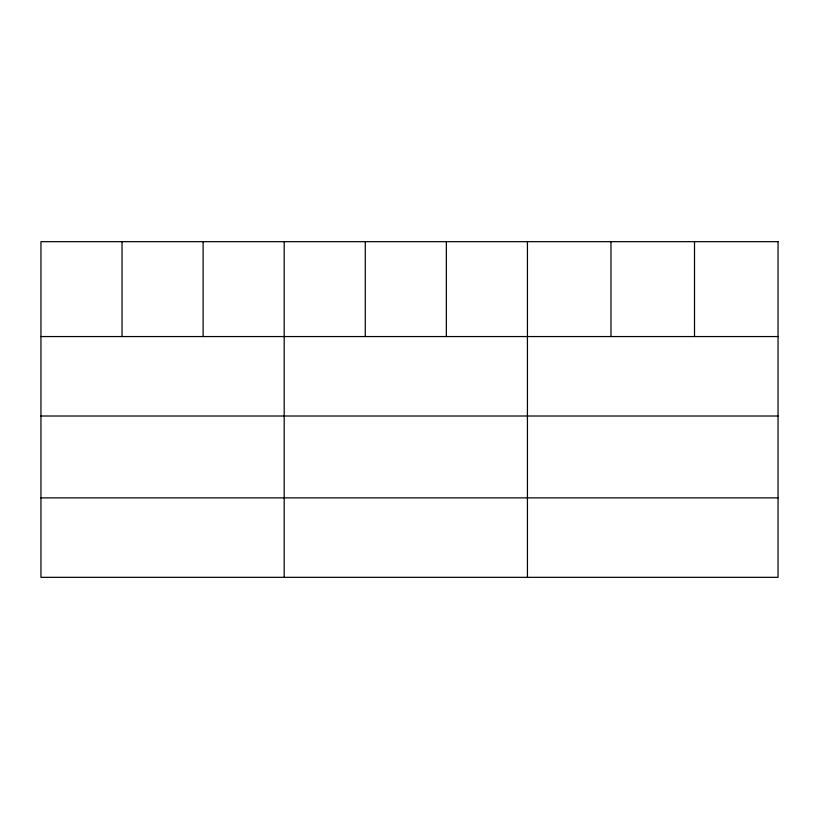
<?xml version="1.0" encoding="UTF-8"?>
<svg xmlns="http://www.w3.org/2000/svg" width="819" height="819" viewBox="0 0 819 819"><rect width="100%" height="100%" fill="white"/><g stroke="black" fill="none" stroke-linecap="round" stroke-linejoin="round"><path stroke-width="1.23" d="M40.95 336.558L778.05 336.558M40.95 416.011L778.05 416.011M40.95 497.88L778.05 497.88M694.512 241.666L694.512 336.558M610.974 241.666L610.974 336.558M527.436 241.666L527.436 577.334M446.355 241.666L446.355 336.558M365.274 241.666L365.274 336.558M284.193 241.666L284.193 577.334M203.112 241.666L203.112 336.558M122.031 241.666L122.031 336.558M778.05 241.666L40.95 241.666L40.95 577.334L778.05 577.334L778.05 241.666"/></g></svg>
